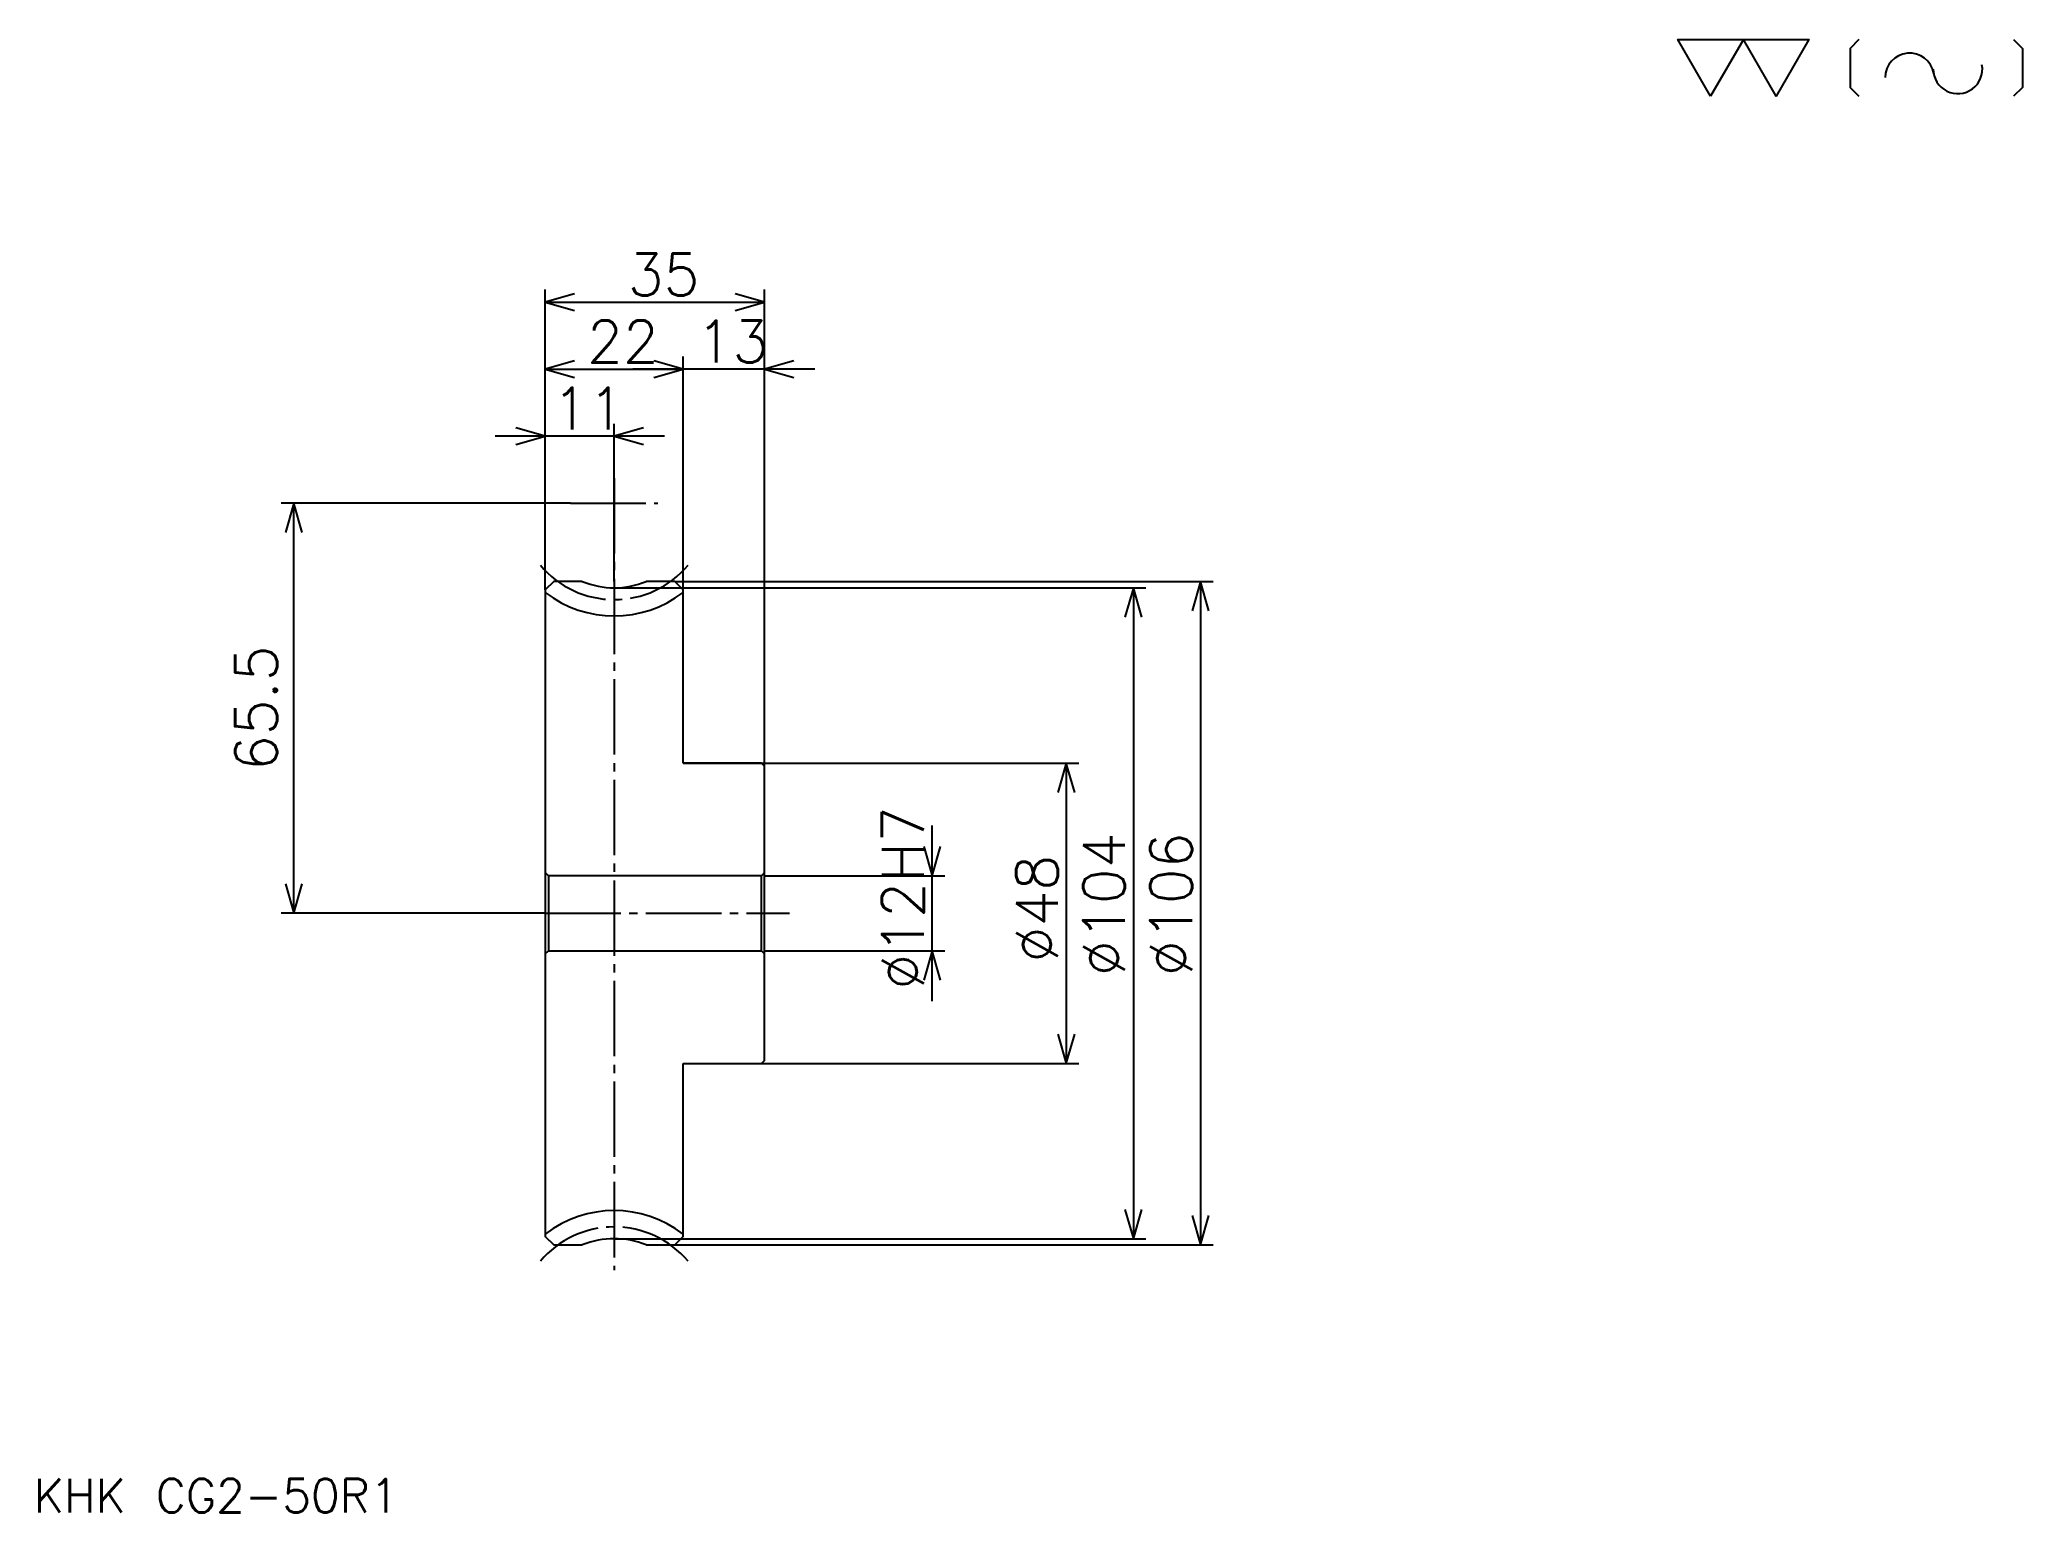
# Model space of a CAD drawing. Extents: x 14 to 331, y 15 to 250.
import ezdxf

# ---------------------------------------------------------------- set-up
doc = ezdxf.new("R2010")
doc.units = 0
doc.linetypes.add('DASHDOT', pattern=[16.064517, 12.048387, -1.33871, 1.33871, -1.33871])
doc.layers.get('0').update_dxf_attribs({"linetype": 'CONTINUOUS'})
doc.layers.add('DASHDOT', color=6, linetype='DASHDOT')
doc.styles.add('KANJI', font='TXT', dxfattribs={"bigfont": 'BIGFONT'})

msp = doc.modelspace()

# ---------------------------------------------------------------- linework, layer by layer
at = {"color": 5}
for p, q in [((95.048393, 163.443558), (95.048393, 210.080658)), ((130.048401, 163.443558), (130.048401, 210.080658)), ((95.048393, 208.072586), (130.048401, 208.072586)), ((95.048393, 197.362915), (117.048393, 197.362915)), ((138.080658, 197.362915), (109.016136, 197.362915)), ((117.048393, 163.443558), (117.048393, 199.370972)), ((106.048393, 163.443558), (106.048393, 188.661301)), ((114.08065, 186.653229), (87.016136, 186.653229)), ((99.064522, 175.943558), (52.87904, 175.943558)), ((54.887104, 110.443558), (54.887104, 175.943558)), ((95.048393, 162.104843), (95.048393, 163.443558)), ((106.048393, 162.443558), (130.048401, 162.443558)), ((115.709686, 163.443558), (130.048401, 163.443558)), ((117.048393, 162.104843), (117.048393, 163.443558)), ((130.048401, 163.443558), (201.669357, 163.443558)), ((130.048401, 133.943558), (130.048401, 163.443558)), ((130.048401, 162.443558), (190.959686, 162.443558)), ((188.95163, 162.443558), (188.95163, 58.443558)), ((199.661285, 163.443558), (199.661285, 57.443558)), ((117.048393, 134.443558), (130.048401, 134.443558)), ((130.048401, 134.443558), (180.25, 134.443558)), ((178.241943, 134.443558), (178.241943, 86.443558)), ((156.822586, 96.411301), (156.822586, 124.475815)), ((130.048401, 116.443558), (158.830658, 116.443558)), ((95.048393, 110.443558), (52.87904, 110.443558)), ((130.048401, 104.443558), (158.830658, 104.443558)), ((117.048393, 86.443558), (130.048401, 86.443558)), ((130.048401, 86.443558), (180.25, 86.443558)), ((106.048393, 58.443558), (130.048401, 58.443558)), ((115.709686, 57.443558), (130.048401, 57.443558)), ((130.048401, 58.443558), (190.959686, 58.443558)), ((130.048401, 57.443558), (201.669357, 57.443558))]:
    msp.add_line(p, q, dxfattribs=at)
at = {"color": 4}
for p, q in [((130.048401, 116.943558), (129.548401, 116.443558)), ((95.048393, 103.943558), (95.548393, 104.443558)), ((130.048401, 103.943558), (129.548401, 104.443558))]:
    msp.add_line(p, q, dxfattribs=at)
at = {"color": 7}
for points in [[(281.129028, 240.967743), (275.908051, 250.017426), (296.791931, 250.017426), (291.570953, 240.967743), (286.350006, 250.017426), (281.129028, 240.967743)], [(304.797424, 250.017426), (303.405151, 248.625168), (303.405151, 242.360001), (304.797424, 240.967743)], [(329.51001, 250.017426), (330.902252, 248.625168), (330.902252, 242.360001), (329.51001, 240.967743)]]:
    msp.add_lwpolyline(points, dxfattribs=at)
at = {"color": 5}
for points in [[(99.733879, 209.411285), (95.048393, 208.072586), (99.733879, 206.733887)], [(125.362907, 206.733887), (130.048401, 208.072586), (125.362907, 209.411285)], [(99.733879, 198.70163), (95.048393, 197.362915), (99.733879, 196.0242)], [(112.362907, 196.0242), (117.048393, 197.362915), (112.362907, 198.70163)], [(112.362907, 196.0242), (117.048393, 197.362915), (112.362907, 198.70163)], [(134.733887, 198.70163), (130.048401, 197.362915), (134.733887, 196.0242)], [(90.362907, 185.314529), (95.048393, 186.653229), (90.362907, 187.991943)], [(110.733879, 187.991943), (106.048393, 186.653229), (110.733879, 185.314529)], [(56.225815, 171.258072), (54.887104, 175.943558), (53.548393, 171.258072)], [(190.290329, 157.758072), (188.95163, 162.443558), (187.612915, 157.758072)], [(201, 158.758072), (199.661285, 163.443558), (198.322586, 158.758072)], [(179.580658, 129.758072), (178.241943, 134.443558), (176.903229, 129.758072)], [(155.483871, 121.129044), (156.822586, 116.443558), (158.161301, 121.129044)], [(53.548393, 115.129044), (54.887104, 110.443558), (56.225815, 115.129044)], [(158.161301, 99.758072), (156.822586, 104.443558), (155.483871, 99.758072)], [(176.903229, 91.129044), (178.241943, 86.443558), (179.580658, 91.129044)], [(187.612915, 63.129044), (188.95163, 58.443558), (190.290329, 63.129044)], [(198.322586, 62.129044), (199.661285, 57.443558), (201, 62.129044)]]:
    msp.add_lwpolyline(points, dxfattribs=at)
at = {"color": 4}
for points in [[(100.949371, 163.443558), (96.3871, 163.443558), (95.048393, 162.104843), (95.048393, 103.943558)], [(117.048393, 134.443558), (117.048393, 162.104843), (115.709686, 163.443558), (111.147415, 163.443558)], [(117.048393, 86.443558), (129.548401, 86.443558), (130.048401, 86.943558), (130.048401, 133.943558), (129.548401, 134.443558), (117.048393, 134.443558)], [(95.048393, 116.943558), (95.548393, 116.443558), (95.548393, 104.443558), (129.548401, 104.443558), (129.548401, 116.443558), (95.548393, 116.443558)], [(95.048393, 103.943558), (95.048393, 58.782269), (96.3871, 57.443558), (100.949371, 57.443558)], [(111.147415, 57.443558), (115.709686, 57.443558), (117.048393, 58.782269), (117.048393, 86.443558)]]:
    msp.add_lwpolyline(points, dxfattribs=at)
at = {"color": 7}
for centre, start, end in [((312.889923, 243.942459), 10, 180), ((320.602386, 245.302383), 180, 10)]:
    msp.add_arc(centre, 3.915726, start, end, dxfattribs=at)
at = {"color": 4}
for centre, radius, start, end in [((106.048393, 175.943558), 18, 232.33011338, 307.66988662), ((106.048393, 175.943558), 13.5, 247.80839416, 292.19160779), ((106.048393, 44.943558), 18, 52.33011338, 127.66988662), ((106.048393, 44.943558), 13.5, 67.80839221, 112.19160584)]:
    msp.add_arc(centre, radius, start, end, dxfattribs=at)
at = {"layer": 'DASHDOT', "color": 7}
for p, q in [((106.048393, 179.959686), (106.048393, 53.427429)), ((99.064522, 175.943558), (113.032265, 175.943558)), ((95.048393, 110.443558), (134.064514, 110.443558))]:
    msp.add_line(p, q, dxfattribs=at)
for centre, start, end in [((106.048393, 175.943558), 219.99999648, 320.00000553), ((106.048393, 44.943558), 39.99999447, 140.00000352)]:
    msp.add_arc(centre, 15.395, start, end, dxfattribs=at)

# ---------------------------------------------------------------- texts
at = {"color": 7, "style": 'KANJI'}
for s, height, p in [('35', 6.693548, (108.197586, 209.143555)), ('22', 6.693548, (101.697586, 198.433884)), ('13', 6.693548, (119.197586, 198.433884)), ('11', 6.693548, (96.197586, 187.724213)), ('KHK CG2-50R1', 5.354839, (13.387096, 14.725806))]:
    msp.add_text(s, height=height, dxfattribs=at).set_placement(p)
for s, p in [('65.5', (52.209686, 133.153229)), ('%%c12H7', (155.483871, 98.227829)), ('%%c104', (187.612915, 100.403236)), ('%%c106', (198.322586, 100.403236)), ('%%c48', (176.903229, 102.578636))]:
    msp.add_text(s, height=6.693548, rotation=90, dxfattribs=at).set_placement(p)

doc.saveas('drawing.dxf')
